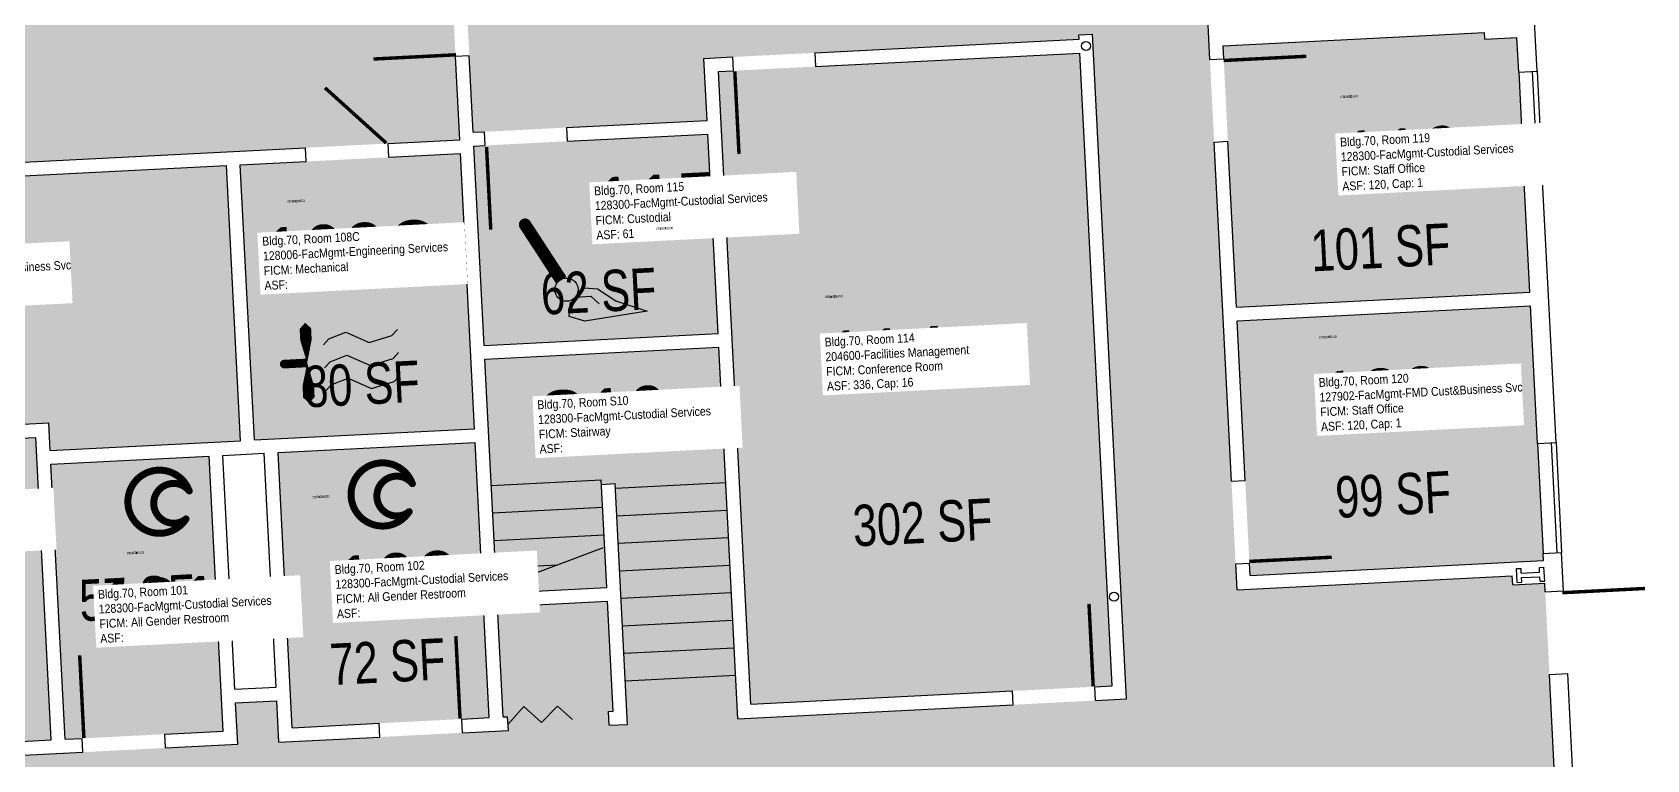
# Model space of a CAD drawing. Header units: inches. Extents: x 69217536 to 69218852, y 27687196 to 27690610.
# Drawn here: x 69218077 to 69218780, y 27687644 to 27687961 of the extents above; entities that cross this region are included whole.
import ezdxf
from ezdxf.enums import TextEntityAlignment as Align

# ---------------------------------------------------------------- set-up
doc = ezdxf.new("R2010")
doc.units = ezdxf.units.IN
doc.header["$LTSCALE"] = 50
doc.header["$MEASUREMENT"] = 0
doc.layers.get('0').update_dxf_attribs({"linetype": 'CONTINUOUS'})
for name, color, linetype in [('A-COLS', 5, 'CONTINUOUS'), ('A-DOOR', 2, 'CONTINUOUS'), ('A-FLOR', 3, 'CONTINUOUS'), ('A-GLAZ', 1, 'CONTINUOUS'), ('A-IDEN-ICON', 4, 'CONTINUOUS'), ('A-IDEN-RNUM', 7, 'CONTINUOUS'), ('A-IDEN-SNUM', 4, 'CONTINUOUS'), ('A-IDEN-VNUM', 4, 'CONTINUOUS'), ('A-WALL', 5, 'CONTINUOUS'), ('AREA-TEXT', 3, 'CONTINUOUS'), ('Rooms-Category-Color', 7, 'CONTINUOUS'), ('Rooms-College-Color', 7, 'CONTINUOUS'), ('Rooms-Department-Color', 7, 'CONTINUOUS'), ('Rooms-Division-Color', 7, 'CONTINUOUS'), ('Rooms-Information', 7, 'CONTINUOUS')]:
    doc.layers.add(name, color=color, linetype=linetype)
doc.styles.add('CP_AREA', font='arial.ttf', dxfattribs={"height": 15})
doc.styles.add('CP_ROOMSNUMBER', font='arial.ttf', dxfattribs={"height": 1})
doc.styles.add('CP_ROOMVNUMBER', font='arial.ttf', dxfattribs={"width": 0.85, "height": 0.075})

# ---------------------------------------------------------------- blocks, each defined once
blk = doc.blocks.new('CPMECH')
at = {"color": 0, "linetype": 'ByBlock'}
for p, q in [((0.005, 0.025), (0.015, 0.035)), ((0.015, 0.035), (0.045, 0.045)), ((0.045, 0.045), (0.085, 0.025)), ((0.085, 0.025), (0.125, 0.035)), ((0.125, 0.035), (0.135, 0.045)), ((0.015, -0.005), (0.045, 0.005)), ((0.045, 0.005), (0.085, -0.015)), ((0.125, -0.005), (0.135, 0.005)), ((0.005, -0.015), (0.015, -0.005)), ((0.085, -0.015), (0.125, -0.005)), ((0.005, -0.055), (0.015, -0.045)), ((0.015, -0.045), (0.045, -0.035)), ((0.045, -0.035), (0.085, -0.055)), ((0.085, -0.055), (0.125, -0.045)), ((0.125, -0.045), (0.135, -0.035))]:
    blk.add_line(p, q, dxfattribs=at)
for points in [[(-0.025, -0.005, 0, 0.02, 0), (-0.025, 0.035, 0.02, 0.02, 0), (-0.025, 0.055, 0.02, 0, 0), (-0.025, 0.065, 0, 0, 0)], [(-0.025, -0.005, 0, 0.02, 0), (-0.025, -0.045, 0.02, 0.02, 0), (-0.025, -0.065, 0.02, 0, 0), (-0.025, -0.075, 0, 0, 0)]]:
    blk.add_lwpolyline(points, format="xyseb", dxfattribs=at)
at = {"color": 0, "linetype": 'ByBlock', "const_width": 0.015}
blk.add_lwpolyline([(-0.025, -0.005), (-0.065, -0.005)], dxfattribs=at)
at = {"color": 0, "linetype": 'ByBlock', "const_width": 0.0075}
blk.add_lwpolyline([(-0.0682, -0.0069, 1), (-0.0618, -0.0031, 1)], format="xyb", close=True, dxfattribs=at)
blk = doc.blocks.new('CPBATH')
at = {"const_width": 0.0127}
for points in [[(0.0571, 0.0168, 0.861492), (-0.0551, 0, 1)], [(0.0571, 0.0168, 0.729002), (-0.0084, -0.0042, 1)], [(-0.0551, 0, 0.726902), (0.0487, -0.0337, 1)], [(-0.0084, -0.0042, 0.609468), (0.0487, -0.0337, 1)]]:
    blk.add_lwpolyline(points, format="xyb", dxfattribs=at)
at = {"const_width": 0.00637}
for points in [[(0.0544, 0.0152, 1), (0.0599, 0.0184, 1)], [(0.0459, -0.0353, 1), (0.0515, -0.0321, 1)]]:
    blk.add_lwpolyline(points, format="xyb", close=True, dxfattribs=at)
blk = doc.blocks.new('CPCUST')
for p, q in [((0.0297, -0.0341), (0.0376, -0.0302)), ((0.0376, -0.0302), (0.0533, -0.0324)), ((0.0533, -0.0324), (0.0745, -0.0479)), ((0.0171, -0.0639), (0.02, -0.0466)), ((0.0262, -0.0408), (0.0446, -0.0406)), ((0.0446, -0.0406), (0.0543, -0.0505)), ((0.0745, -0.0479), (0.1117, -0.0625)), ((0.0358, -0.0705), (0.0171, -0.0639)), ((0.1117, -0.0625), (0.0358, -0.0705))]:
    blk.add_line(p, q)
at = {"const_width": 0.015}
blk.add_lwpolyline([(-0.03, 0.05), (0.01, -0.0193)], dxfattribs=at)
at = {"const_width": 0.0075}
blk.add_lwpolyline([(-0.0332, 0.0481, 1), (-0.0268, 0.0519, 1)], format="xyb", close=True, dxfattribs=at)
blk.add_circle((0.0158, -0.0313), 0.0141)

msp = doc.modelspace()

# ---------------------------------------------------------------- hatches: boundary and pattern name
at = {"layer": 'Rooms-Category-Color', "linetype": 'ByBlock', "true_color": 0xadadad}
for points in [[(69218573.8, 27688194.09), (69218573.49, 27688200.08), (69218576.45, 27688200.23), (69218569.58, 27688334.98), (69218525.62, 27688332.73), (69218532.52, 27688197.99), (69218534.58, 27688198.09), (69218534.88, 27688192.1), (69218530.97, 27688191.9), (69218540.46, 27688006.1), (69218265.3, 27687992.07), (69218265.59, 27687986.41), (69218269.12, 27687917.17), (69218273.83, 27687917.41), (69218370.98, 27687922.36), (69218369.61, 27687949.33), (69218381.96, 27687949.96), (69218532.92, 27687957.7), (69218532.81, 27687959.69), (69218538.81, 27687960), (69218553.59, 27687670.38), (69218504.19, 27687667.82), (69218384.27, 27687661.73), (69218336.34, 27687659.26), (69218328.35, 27687658.85), (69218328.04, 27687664.84), (69218330.04, 27687664.95), (69218327.59, 27687712.91), (69218279.65, 27687710.46), (69218282.1, 27687662.53), (69218284.1, 27687662.63), (69218284.4, 27687656.64), (69218184.53, 27687651.54), (69218183.62, 27687669.51), (69218165.64, 27687668.6), (69218166.56, 27687650.62), (69218041.26, 27687644.22), (69218005.3, 27687642.39), (69217995.78, 27687641.9), (69217943.74, 27687639.24), (69217827.49, 27687741.45), (69217785.55, 27687739.31), (69217786.77, 27687715.34), (69217788.6, 27687679.39), (69217790.6, 27687679.49), (69217790.7, 27687677.5), (69217798.69, 27687677.9), (69217798.59, 27687679.9), (69217800.59, 27687680), (69217800.89, 27687674.01), (69217798.89, 27687673.91), (69217798.79, 27687675.91), (69217790.8, 27687675.5), (69217790.91, 27687673.5), (69217788.91, 27687673.4), (69217790.74, 27687637.45), (69217857.65, 27687640.86), (69217857.96, 27687634.87), (69217835.99, 27687633.74), (69217836.88, 27687616.28), (69217839.66, 27687561.84), (69217941.75, 27687567.04), (69217951.51, 27687567.54), (69217999.45, 27687569.99), (69218280.09, 27687584.32), (69218279.78, 27687590.31), (69218458.38, 27687599.43), (69218741.18, 27687613.87), (69218735.91, 27687717.01), (69218735.72, 27687720.73), (69218721.74, 27687720.01), (69218721.54, 27687724.01), (69218601.69, 27687717.89), (69218601.12, 27687729.16), (69218591.74, 27687912.95), (69218588.98, 27687966.9), (69218577.38, 27688194.27), (69218573.8, 27688194.09)], [(69218371.27, 27687916.4), (69218274.12, 27687911.45), (69218269.41, 27687911.21), (69218273.84, 27687824.32), (69218375.7, 27687829.51)], [(69218263.57, 27687907.89), (69218196.39, 27687904.47), (69218167.69, 27687903.01), (69218173.8, 27687783.16), (69218269.68, 27687788.05)], [(69218336.34, 27687659.29), (69218330.98, 27687764.15), (69218324.99, 27687763.84), (69218327.29, 27687718.9), (69218279.35, 27687716.46), (69218274.15, 27687818.32), (69218376.02, 27687823.52), (69218384.22, 27687661.73), (69218336.34, 27687659.26)], [(69218269.99, 27687782.06), (69218184.1, 27687777.68), (69218190.21, 27687657.83), (69218264.12, 27687661.6), (69218276.1, 27687662.21)], [(69218154.14, 27687776.15), (69218085.23, 27687772.64), (69218091.34, 27687652.79), (69218098.82, 27687653.17), (69218160.25, 27687656.3)]]:
    msp.add_hatch(color=253, dxfattribs=at).paths.add_polyline_path(points)
at = {"layer": 'Rooms-Category-Color', "linetype": 'ByBlock', "true_color": 0xfa9ba3}
for points in [[(69218256.84, 27688039.73), (69218107.04, 27688032.09), (69218106.55, 27688041.67), (69218104.19, 27688088.02), (69218100.52, 27688159.92), (69218100.01, 27688169.91), (69218094.02, 27688169.6), (69217758.46, 27688152.49), (69217760.5, 27688112.41), (69217761.82, 27688086.58), (69217761.97, 27688083.58), (69217768.69, 27687951.75), (69217768.84, 27687948.76), (69217771.9, 27687888.84), (69218232.04, 27687912.3), (69218263.26, 27687913.89), (69218259.58, 27687986.13)], [(69218724.36, 27687943.43), (69218723.6, 27687958.41), (69218709.61, 27687957.7), (69218709.46, 27687960.69), (69218595.61, 27687954.89), (69218595.9, 27687949.21), (69218601.42, 27687841.04), (69218729.25, 27687847.56), (69218726.81, 27687895.49)], [(69218533.22, 27687951.7), (69218382.24, 27687944), (69218375.89, 27687943.67), (69218389.96, 27687668.03), (69218503.87, 27687673.84), (69218547.29, 27687676.06)], [(69218161.7, 27687902.7), (69217865.09, 27687887.57), (69217868.89, 27687813.13), (69217900.64, 27687784.91), (69217904.55, 27687781.43), (69218084.31, 27687790.61), (69218084.93, 27687778.62), (69218167.82, 27687782.86)], [(69218729.56, 27687841.57), (69218601.72, 27687835.05), (69218607.1, 27687729.51), (69218607.37, 27687724.19), (69218735.21, 27687730.71), (69218735.06, 27687733.7), (69218732.61, 27687781.64)], [(69218078.64, 27687784.31), (69217994.74, 27687780.03), (69217996.58, 27687744.08), (69218001.47, 27687648.2), (69218005, 27687648.38), (69218085.36, 27687652.48)]]:
    msp.add_hatch(color=241, dxfattribs=at).paths.add_polyline_path(points)
at = {"layer": 'Rooms-College-Color', "linetype": 'ByBlock', "true_color": 0xadadad}
for points in [[(69218573.8, 27688194.09), (69218573.49, 27688200.08), (69218576.45, 27688200.23), (69218569.58, 27688334.98), (69218525.62, 27688332.73), (69218532.52, 27688197.99), (69218534.58, 27688198.09), (69218534.88, 27688192.1), (69218530.97, 27688191.9), (69218540.46, 27688006.1), (69218265.3, 27687992.07), (69218265.59, 27687986.41), (69218269.12, 27687917.17), (69218273.83, 27687917.41), (69218370.98, 27687922.36), (69218369.61, 27687949.33), (69218381.96, 27687949.96), (69218532.92, 27687957.7), (69218532.81, 27687959.69), (69218538.81, 27687960), (69218553.59, 27687670.38), (69218504.19, 27687667.82), (69218384.27, 27687661.73), (69218336.34, 27687659.26), (69218328.35, 27687658.85), (69218328.04, 27687664.84), (69218330.04, 27687664.95), (69218327.59, 27687712.91), (69218279.65, 27687710.46), (69218282.1, 27687662.53), (69218284.1, 27687662.63), (69218284.4, 27687656.64), (69218184.53, 27687651.54), (69218183.62, 27687669.51), (69218165.64, 27687668.6), (69218166.56, 27687650.62), (69218041.26, 27687644.22), (69218005.3, 27687642.39), (69217995.78, 27687641.9), (69217943.74, 27687639.24), (69217827.49, 27687741.45), (69217785.55, 27687739.31), (69217786.77, 27687715.34), (69217788.6, 27687679.39), (69217790.6, 27687679.49), (69217790.7, 27687677.5), (69217798.69, 27687677.9), (69217798.59, 27687679.9), (69217800.59, 27687680), (69217800.89, 27687674.01), (69217798.89, 27687673.91), (69217798.79, 27687675.91), (69217790.8, 27687675.5), (69217790.91, 27687673.5), (69217788.91, 27687673.4), (69217790.74, 27687637.45), (69217857.65, 27687640.86), (69217857.96, 27687634.87), (69217835.99, 27687633.74), (69217836.88, 27687616.28), (69217839.66, 27687561.84), (69217941.75, 27687567.04), (69217951.51, 27687567.54), (69217999.45, 27687569.99), (69218280.09, 27687584.32), (69218279.78, 27687590.31), (69218458.38, 27687599.43), (69218741.18, 27687613.87), (69218735.91, 27687717.01), (69218735.72, 27687720.73), (69218721.74, 27687720.01), (69218721.54, 27687724.01), (69218601.69, 27687717.89), (69218601.12, 27687729.16), (69218591.74, 27687912.95), (69218588.98, 27687966.9), (69218577.38, 27688194.27), (69218573.8, 27688194.09)], [(69218263.57, 27687907.89), (69218196.39, 27687904.47), (69218167.69, 27687903.01), (69218173.8, 27687783.16), (69218269.68, 27687788.05)], [(69218336.34, 27687659.29), (69218330.98, 27687764.15), (69218324.99, 27687763.84), (69218327.29, 27687718.9), (69218279.35, 27687716.46), (69218274.15, 27687818.32), (69218376.02, 27687823.52), (69218384.22, 27687661.73), (69218336.34, 27687659.26)], [(69218269.99, 27687782.06), (69218184.1, 27687777.68), (69218190.21, 27687657.83), (69218264.12, 27687661.6), (69218276.1, 27687662.21)], [(69218154.14, 27687776.15), (69218085.23, 27687772.64), (69218091.34, 27687652.79), (69218098.82, 27687653.17), (69218160.25, 27687656.3)]]:
    msp.add_hatch(color=253, dxfattribs=at).paths.add_polyline_path(points)
at = {"layer": 'Rooms-College-Color', "linetype": 'ByBlock', "true_color": 0x80bc67}
for points in [[(69218256.84, 27688039.73), (69218107.04, 27688032.09), (69218106.55, 27688041.67), (69218104.19, 27688088.02), (69218100.52, 27688159.92), (69218100.01, 27688169.91), (69218094.02, 27688169.6), (69217758.46, 27688152.49), (69217760.5, 27688112.41), (69217761.82, 27688086.58), (69217761.97, 27688083.58), (69217768.69, 27687951.75), (69217768.84, 27687948.76), (69217771.9, 27687888.84), (69218232.04, 27687912.3), (69218263.26, 27687913.89), (69218259.58, 27687986.13)], [(69218724.36, 27687943.43), (69218723.6, 27687958.41), (69218709.61, 27687957.7), (69218709.46, 27687960.69), (69218595.61, 27687954.89), (69218595.9, 27687949.21), (69218601.42, 27687841.04), (69218729.25, 27687847.56), (69218726.81, 27687895.49)], [(69218533.22, 27687951.7), (69218382.24, 27687944), (69218375.89, 27687943.67), (69218389.96, 27687668.03), (69218503.87, 27687673.84), (69218547.29, 27687676.06)], [(69218371.27, 27687916.4), (69218274.12, 27687911.45), (69218269.41, 27687911.21), (69218273.84, 27687824.32), (69218375.7, 27687829.51)], [(69218161.7, 27687902.7), (69217865.09, 27687887.57), (69217868.89, 27687813.13), (69217900.64, 27687784.91), (69217904.55, 27687781.43), (69218084.31, 27687790.61), (69218084.93, 27687778.62), (69218167.82, 27687782.86)], [(69218729.56, 27687841.57), (69218601.72, 27687835.05), (69218607.1, 27687729.51), (69218607.37, 27687724.19), (69218735.21, 27687730.71), (69218735.06, 27687733.7), (69218732.61, 27687781.64)], [(69218078.64, 27687784.31), (69217994.74, 27687780.03), (69217996.58, 27687744.08), (69218001.47, 27687648.2), (69218005, 27687648.38), (69218085.36, 27687652.48)]]:
    msp.add_hatch(color=83, dxfattribs=at).paths.add_polyline_path(points)
at = {"layer": 'Rooms-Department-Color', "linetype": 'ByBlock', "true_color": 0xacacac}
for points in [[(69218573.8, 27688194.09), (69218573.49, 27688200.08), (69218576.45, 27688200.23), (69218569.58, 27688334.98), (69218525.62, 27688332.73), (69218532.52, 27688197.99), (69218534.58, 27688198.09), (69218534.88, 27688192.1), (69218530.97, 27688191.9), (69218540.46, 27688006.1), (69218265.3, 27687992.07), (69218265.59, 27687986.41), (69218269.12, 27687917.17), (69218273.83, 27687917.41), (69218370.98, 27687922.36), (69218369.61, 27687949.33), (69218381.96, 27687949.96), (69218532.92, 27687957.7), (69218532.81, 27687959.69), (69218538.81, 27687960), (69218553.59, 27687670.38), (69218504.19, 27687667.82), (69218384.27, 27687661.73), (69218336.34, 27687659.26), (69218328.35, 27687658.85), (69218328.04, 27687664.84), (69218330.04, 27687664.95), (69218327.59, 27687712.91), (69218279.65, 27687710.46), (69218282.1, 27687662.53), (69218284.1, 27687662.63), (69218284.4, 27687656.64), (69218184.53, 27687651.54), (69218183.62, 27687669.51), (69218165.64, 27687668.6), (69218166.56, 27687650.62), (69218041.26, 27687644.22), (69218005.3, 27687642.39), (69217995.78, 27687641.9), (69217943.74, 27687639.24), (69217827.49, 27687741.45), (69217785.55, 27687739.31), (69217786.77, 27687715.34), (69217788.6, 27687679.39), (69217790.6, 27687679.49), (69217790.7, 27687677.5), (69217798.69, 27687677.9), (69217798.59, 27687679.9), (69217800.59, 27687680), (69217800.89, 27687674.01), (69217798.89, 27687673.91), (69217798.79, 27687675.91), (69217790.8, 27687675.5), (69217790.91, 27687673.5), (69217788.91, 27687673.4), (69217790.74, 27687637.45), (69217857.65, 27687640.86), (69217857.96, 27687634.87), (69217835.99, 27687633.74), (69217836.88, 27687616.28), (69217839.66, 27687561.84), (69217941.75, 27687567.04), (69217951.51, 27687567.54), (69217999.45, 27687569.99), (69218280.09, 27687584.32), (69218279.78, 27687590.31), (69218458.38, 27687599.43), (69218741.18, 27687613.87), (69218735.91, 27687717.01), (69218735.72, 27687720.73), (69218721.74, 27687720.01), (69218721.54, 27687724.01), (69218601.69, 27687717.89), (69218601.12, 27687729.16), (69218591.74, 27687912.95), (69218588.98, 27687966.9), (69218577.38, 27688194.27), (69218573.8, 27688194.09)], [(69218371.27, 27687916.4), (69218274.12, 27687911.45), (69218269.41, 27687911.21), (69218273.84, 27687824.32), (69218375.7, 27687829.51)], [(69218263.57, 27687907.89), (69218196.39, 27687904.47), (69218167.69, 27687903.01), (69218173.8, 27687783.16), (69218269.68, 27687788.05)], [(69218336.34, 27687659.29), (69218330.98, 27687764.15), (69218324.99, 27687763.84), (69218327.29, 27687718.9), (69218279.35, 27687716.46), (69218274.15, 27687818.32), (69218376.02, 27687823.52), (69218384.22, 27687661.73), (69218336.34, 27687659.26)], [(69218269.99, 27687782.06), (69218184.1, 27687777.68), (69218190.21, 27687657.83), (69218264.12, 27687661.6), (69218276.1, 27687662.21)], [(69218154.14, 27687776.15), (69218085.23, 27687772.64), (69218091.34, 27687652.79), (69218098.82, 27687653.17), (69218160.25, 27687656.3)]]:
    msp.add_hatch(color=253, dxfattribs=at).paths.add_polyline_path(points)
at = {"layer": 'Rooms-Department-Color', "linetype": 'ByBlock', "true_color": 0x80bc67}
for points in [[(69218256.84, 27688039.73), (69218107.04, 27688032.09), (69218106.55, 27688041.67), (69218104.19, 27688088.02), (69218100.52, 27688159.92), (69218100.01, 27688169.91), (69218094.02, 27688169.6), (69217758.46, 27688152.49), (69217760.5, 27688112.41), (69217761.82, 27688086.58), (69217761.97, 27688083.58), (69217768.69, 27687951.75), (69217768.84, 27687948.76), (69217771.9, 27687888.84), (69218232.04, 27687912.3), (69218263.26, 27687913.89), (69218259.58, 27687986.13)], [(69218724.36, 27687943.43), (69218723.6, 27687958.41), (69218709.61, 27687957.7), (69218709.46, 27687960.69), (69218595.61, 27687954.89), (69218595.9, 27687949.21), (69218601.42, 27687841.04), (69218729.25, 27687847.56), (69218726.81, 27687895.49)], [(69218533.22, 27687951.7), (69218382.24, 27687944), (69218375.89, 27687943.67), (69218389.96, 27687668.03), (69218503.87, 27687673.84), (69218547.29, 27687676.06)], [(69218161.7, 27687902.7), (69217865.09, 27687887.57), (69217868.89, 27687813.13), (69217900.64, 27687784.91), (69217904.55, 27687781.43), (69218084.31, 27687790.61), (69218084.93, 27687778.62), (69218167.82, 27687782.86)], [(69218729.56, 27687841.57), (69218601.72, 27687835.05), (69218607.1, 27687729.51), (69218607.37, 27687724.19), (69218735.21, 27687730.71), (69218735.06, 27687733.7), (69218732.61, 27687781.64)], [(69218078.64, 27687784.31), (69217994.74, 27687780.03), (69217996.58, 27687744.08), (69218001.47, 27687648.2), (69218005, 27687648.38), (69218085.36, 27687652.48)]]:
    msp.add_hatch(color=83, dxfattribs=at).paths.add_polyline_path(points)
at = {"layer": 'Rooms-Division-Color', "linetype": 'ByBlock', "true_color": 0xadadad}
for points in [[(69218573.8, 27688194.09), (69218573.49, 27688200.08), (69218576.45, 27688200.23), (69218569.58, 27688334.98), (69218525.62, 27688332.73), (69218532.52, 27688197.99), (69218534.58, 27688198.09), (69218534.88, 27688192.1), (69218530.97, 27688191.9), (69218540.46, 27688006.1), (69218265.3, 27687992.07), (69218265.59, 27687986.41), (69218269.12, 27687917.17), (69218273.83, 27687917.41), (69218370.98, 27687922.36), (69218369.61, 27687949.33), (69218381.96, 27687949.96), (69218532.92, 27687957.7), (69218532.81, 27687959.69), (69218538.81, 27687960), (69218553.59, 27687670.38), (69218504.19, 27687667.82), (69218384.27, 27687661.73), (69218336.34, 27687659.26), (69218328.35, 27687658.85), (69218328.04, 27687664.84), (69218330.04, 27687664.95), (69218327.59, 27687712.91), (69218279.65, 27687710.46), (69218282.1, 27687662.53), (69218284.1, 27687662.63), (69218284.4, 27687656.64), (69218184.53, 27687651.54), (69218183.62, 27687669.51), (69218165.64, 27687668.6), (69218166.56, 27687650.62), (69218041.26, 27687644.22), (69218005.3, 27687642.39), (69217995.78, 27687641.9), (69217943.74, 27687639.24), (69217827.49, 27687741.45), (69217785.55, 27687739.31), (69217786.77, 27687715.34), (69217788.6, 27687679.39), (69217790.6, 27687679.49), (69217790.7, 27687677.5), (69217798.69, 27687677.9), (69217798.59, 27687679.9), (69217800.59, 27687680), (69217800.89, 27687674.01), (69217798.89, 27687673.91), (69217798.79, 27687675.91), (69217790.8, 27687675.5), (69217790.91, 27687673.5), (69217788.91, 27687673.4), (69217790.74, 27687637.45), (69217857.65, 27687640.86), (69217857.96, 27687634.87), (69217835.99, 27687633.74), (69217836.88, 27687616.28), (69217839.66, 27687561.84), (69217941.75, 27687567.04), (69217951.51, 27687567.54), (69217999.45, 27687569.99), (69218280.09, 27687584.32), (69218279.78, 27687590.31), (69218458.38, 27687599.43), (69218741.18, 27687613.87), (69218735.91, 27687717.01), (69218735.72, 27687720.73), (69218721.74, 27687720.01), (69218721.54, 27687724.01), (69218601.69, 27687717.89), (69218601.12, 27687729.16), (69218591.74, 27687912.95), (69218588.98, 27687966.9), (69218577.38, 27688194.27), (69218573.8, 27688194.09)], [(69218371.27, 27687916.4), (69218274.12, 27687911.45), (69218269.41, 27687911.21), (69218273.84, 27687824.32), (69218375.7, 27687829.51)], [(69218263.57, 27687907.89), (69218196.39, 27687904.47), (69218167.69, 27687903.01), (69218173.8, 27687783.16), (69218269.68, 27687788.05)], [(69218336.34, 27687659.29), (69218330.98, 27687764.15), (69218324.99, 27687763.84), (69218327.29, 27687718.9), (69218279.35, 27687716.46), (69218274.15, 27687818.32), (69218376.02, 27687823.52), (69218384.22, 27687661.73), (69218336.34, 27687659.26)], [(69218269.99, 27687782.06), (69218184.1, 27687777.68), (69218190.21, 27687657.83), (69218264.12, 27687661.6), (69218276.1, 27687662.21)], [(69218154.14, 27687776.15), (69218085.23, 27687772.64), (69218091.34, 27687652.79), (69218098.82, 27687653.17), (69218160.25, 27687656.3)]]:
    msp.add_hatch(color=253, dxfattribs=at).paths.add_polyline_path(points)
at = {"layer": 'Rooms-Division-Color', "linetype": 'ByBlock', "true_color": 0x80bc67}
for points in [[(69218256.84, 27688039.73), (69218107.04, 27688032.09), (69218106.55, 27688041.67), (69218104.19, 27688088.02), (69218100.52, 27688159.92), (69218100.01, 27688169.91), (69218094.02, 27688169.6), (69217758.46, 27688152.49), (69217760.5, 27688112.41), (69217761.82, 27688086.58), (69217761.97, 27688083.58), (69217768.69, 27687951.75), (69217768.84, 27687948.76), (69217771.9, 27687888.84), (69218232.04, 27687912.3), (69218263.26, 27687913.89), (69218259.58, 27687986.13)], [(69218724.36, 27687943.43), (69218723.6, 27687958.41), (69218709.61, 27687957.7), (69218709.46, 27687960.69), (69218595.61, 27687954.89), (69218595.9, 27687949.21), (69218601.42, 27687841.04), (69218729.25, 27687847.56), (69218726.81, 27687895.49)], [(69218533.22, 27687951.7), (69218382.24, 27687944), (69218375.89, 27687943.67), (69218389.96, 27687668.03), (69218503.87, 27687673.84), (69218547.29, 27687676.06)], [(69218161.7, 27687902.7), (69217865.09, 27687887.57), (69217868.89, 27687813.13), (69217900.64, 27687784.91), (69217904.55, 27687781.43), (69218084.31, 27687790.61), (69218084.93, 27687778.62), (69218167.82, 27687782.86)], [(69218729.56, 27687841.57), (69218601.72, 27687835.05), (69218607.1, 27687729.51), (69218607.37, 27687724.19), (69218735.21, 27687730.71), (69218735.06, 27687733.7), (69218732.61, 27687781.64)], [(69218078.64, 27687784.31), (69217994.74, 27687780.03), (69217996.58, 27687744.08), (69218001.47, 27687648.2), (69218005, 27687648.38), (69218085.36, 27687652.48)]]:
    msp.add_hatch(color=83, dxfattribs=at).paths.add_polyline_path(points)

# ---------------------------------------------------------------- linework, layer by layer
at = {"layer": 'A-COLS'}
for p, q in [((69218723.38, 27687727.11), (69218725.38, 27687727.21)), ((69218723.69, 27687721.12), (69218723.38, 27687727.11)), ((69218725.48, 27687725.21), (69218725.38, 27687727.21)), ((69218725.48, 27687725.21), (69218733.47, 27687725.62)), ((69218725.58, 27687723.21), (69218733.57, 27687723.62)), ((69218733.37, 27687727.62), (69218735.37, 27687727.72)), ((69218733.47, 27687725.62), (69218733.37, 27687727.62)), ((69218733.68, 27687721.63), (69218733.57, 27687723.62)), ((69218735.67, 27687721.73), (69218735.37, 27687727.72)), ((69218723.69, 27687721.12), (69218725.69, 27687721.22)), ((69218725.69, 27687721.22), (69218725.58, 27687723.21)), ((69218733.68, 27687721.63), (69218735.67, 27687721.73))]:
    msp.add_line(p, q, dxfattribs=at)
for centre in [(69218535.91, 27687954.77), (69218548.15, 27687714.92)]:
    msp.add_circle(centre, 2, dxfattribs=at)
at = {"layer": 'A-DOOR'}
for p, q in [((69218298.85, 27687660.12), (69218305.78, 27687667.25)), ((69218305.78, 27687667.25), (69218312.27, 27687661.38)), ((69218284.29, 27687659.37), (69218291.2, 27687667.08)), ((69218291.2, 27687667.08), (69218298.85, 27687660.12))]:
    msp.add_line(p, q, dxfattribs=at)
for points in [[(69218261.63, 27687950.94, 1.5, 1.5, 0), (69218225.68, 27687949.1, 0, 0, 0), (69218225.64, 27687949.85, 0, 0, -0.414214), (69218261.34, 27687986.22, 0, 0, -0.414214)], [(69218595.88, 27687948.46, 1.5, 1.5, 0), (69218631.83, 27687950.29, 0, 0, 0), (69218631.87, 27687949.54, 0, 0, -0.414214), (69218596.17, 27687913.18, 0, 0, -0.414214)], [(69218383.01, 27687943.74, 1.5, 1.5, 0), (69218384.84, 27687907.79, 0, 0, 0), (69218385.59, 27687907.83, 0, 0, 0.414214), (69218418.14, 27687947.04, 0, 0, 0.414214)], [(69218231.28, 27687912.44, 1.5, 1.5, 0), (69218204.56, 27687936.57, 0, 0, 0), (69218204.05, 27687936.01, 0, 0, 0.218857), (69218196.26, 27687906.93, 0, 0, 0.218857)], [(69218274.91, 27687910.76, 1.5, 1.5, 0), (69218276.74, 27687874.81, 0, 0, 0), (69218277.49, 27687874.85, 0, 0, 0.414214), (69218310.04, 27687914.06, 0, 0, 0.414214)], [(69218607.01, 27687730.26, 1.5, 1.5, 0), (69218642.97, 27687732.09, 0, 0, 0), (69218642.93, 27687732.84, 0, 0, 0.414214), (69218603.72, 27687765.39, 0, 0, 0.414214)], [(69218743.35, 27687716.64, 1.5, 1.5, 0), (69218779.31, 27687718.48, 0, 0, 0), (69218779.35, 27687717.73, 0, 0, -0.414214), (69218743.65, 27687681.36, 0, 0, -0.414214)], [(69218539.08, 27687675.83, 1.5, 1.5, 0), (69218537.24, 27687711.78, 0, 0, 0), (69218536.49, 27687711.74, 0, 0, 0.414214), (69218503.95, 27687672.53, 0, 0, 0.414214)], [(69218263.37, 27687661.76, 1.5, 1.5, 0), (69218261.53, 27687697.71, 0, 0, 0), (69218260.78, 27687697.67, 0, 0, 0.414214), (69218228.24, 27687658.46, 0, 0, 0.414214)], [(69218099.57, 27687653.39, 1.5, 1.5, 0), (69218097.74, 27687689.34, 0, 0, 0), (69218098.49, 27687689.38, 0, 0, -0.414214), (69218134.85, 27687653.69, 0, 0, -0.414214)]]:
    msp.add_lwpolyline(points, format="xyseb", dxfattribs=at)
at = {"layer": 'A-FLOR'}
for p, q in [((69218276.95, 27687763.39), (69218324.89, 27687765.84)), ((69218331.09, 27687762.15), (69218379.02, 27687764.6)), ((69218277.56, 27687751.41), (69218325.5, 27687753.86)), ((69218331.7, 27687750.17), (69218379.64, 27687752.62)), ((69218278.18, 27687739.43), (69218326.11, 27687741.87)), ((69218332.31, 27687738.18), (69218380.25, 27687740.63)), ((69218279.04, 27687718.74), (69218325.9, 27687736.3)), ((69218278.79, 27687727.44), (69218305.96, 27687728.83)), ((69218332.92, 27687726.2), (69218380.86, 27687728.65)), ((69218333.53, 27687714.21), (69218381.47, 27687716.66)), ((69218334.14, 27687702.23), (69218382.08, 27687704.68)), ((69218334.76, 27687690.25), (69218382.69, 27687692.69)), ((69218335.37, 27687678.26), (69218383.31, 27687680.71))]:
    msp.add_line(p, q, dxfattribs=at)
at = {"layer": 'A-GLAZ', "linetype": 'Continuous'}
for p, q in [((69218724.35, 27687943.44), (69218732.34, 27687943.85)), ((69218726.8, 27687895.5), (69218734.79, 27687895.91))]:
    msp.add_line(p, q, dxfattribs=at)
at = {"layer": 'A-GLAZ'}
for p, q in [((69218724.35, 27687943.44), (69218726.8, 27687895.5)), ((69218732.79, 27687895.81), (69218730.35, 27687943.74)), ((69218732.34, 27687943.85), (69218734.79, 27687895.91)), ((69218732.61, 27687781.65), (69218735.06, 27687733.71)), ((69218741.05, 27687734.02), (69218738.61, 27687781.95)), ((69218740.6, 27687782.06), (69218743.05, 27687734.12)), ((69218740.6, 27687782.06), (69218743.05, 27687734.12))]:
    msp.add_line(p, q, dxfattribs=at)
at = {"layer": 'A-WALL'}
for p, q in [((69218732.34, 27687943.85), (69218730.2, 27687985.79)), ((69218589.9, 27687948.9), (69218588.98, 27687966.9)), ((69218417.89, 27687951.82), (69218532.92, 27687957.7)), ((69218532.81, 27687959.69), (69218538.81, 27687960)), ((69218532.92, 27687957.7), (69218532.81, 27687959.69)), ((69218553.59, 27687670.38), (69218538.81, 27687960)), ((69218595.6, 27687954.89), (69218709.46, 27687960.7)), ((69218709.61, 27687957.71), (69218709.46, 27687960.7)), ((69218709.61, 27687957.71), (69218723.59, 27687958.42)), ((69218724.35, 27687943.44), (69218723.59, 27687958.42)), ((69218261.41, 27687950.17), (69218261.37, 27687950.92)), ((69218267.4, 27687950.48), (69218261.41, 27687950.17)), ((69218263.26, 27687913.89), (69218261.41, 27687950.17)), ((69218269.1, 27687917.19), (69218267.4, 27687950.48)), ((69218369.59, 27687949.36), (69218381.94, 27687949.99)), ((69218370.97, 27687922.39), (69218369.59, 27687949.36)), ((69218381.94, 27687949.99), (69218382.24, 27687944)), ((69218417.89, 27687951.82), (69218418.2, 27687945.83)), ((69218418.2, 27687945.83), (69218533.22, 27687951.7)), ((69218547.29, 27687676.06), (69218533.22, 27687951.7)), ((69218589.9, 27687948.9), (69218595.89, 27687949.21)), ((69218595.89, 27687949.21), (69218595.6, 27687954.89)), ((69218375.89, 27687943.67), (69218382.24, 27687944)), ((69218389.96, 27687668.03), (69218375.89, 27687943.67)), ((69218724.35, 27687943.44), (69218732.34, 27687943.85)), ((69218309.77, 27687919.27), (69218370.97, 27687922.39)), ((69218232.04, 27687912.3), (69218263.26, 27687913.89)), ((69218269.1, 27687917.19), (69218273.82, 27687917.43)), ((69218273.82, 27687917.43), (69218274.12, 27687911.44)), ((69218309.77, 27687919.27), (69218310.07, 27687913.28)), ((69218310.1, 27687913.28), (69218371.27, 27687916.4)), ((69218375.71, 27687829.51), (69218371.27, 27687916.4)), ((69218591.74, 27687912.95), (69218597.73, 27687913.26)), ((69218601.42, 27687841.04), (69218597.73, 27687913.26)), ((69217769.9, 27687888.71), (69218196.08, 27687910.46)), ((69218196.39, 27687904.47), (69218196.08, 27687910.46)), ((69218232.34, 27687906.31), (69218232.04, 27687912.3)), ((69218232.34, 27687906.31), (69218263.57, 27687907.9)), ((69218269.69, 27687788.06), (69218263.57, 27687907.9)), ((69218269.41, 27687911.2), (69218274.12, 27687911.44)), ((69218273.84, 27687824.31), (69218269.41, 27687911.2)), ((69218599.28, 27687765.16), (69218591.74, 27687912.95)), ((69217865.09, 27687887.56), (69218161.7, 27687902.7)), ((69218167.82, 27687782.86), (69218161.7, 27687902.7)), ((69218167.69, 27687903.01), (69218196.39, 27687904.47)), ((69218173.81, 27687783.16), (69218167.69, 27687903.01)), ((69218726.8, 27687895.5), (69218734.79, 27687895.91)), ((69218729.25, 27687847.56), (69218726.8, 27687895.5)), ((69218740.6, 27687782.06), (69218734.79, 27687895.91)), ((69218601.42, 27687841.04), (69218729.25, 27687847.56)), ((69218601.72, 27687835.05), (69218729.56, 27687841.57)), ((69218732.61, 27687781.65), (69218729.56, 27687841.57)), ((69218273.84, 27687824.31), (69218375.71, 27687829.51)), ((69218605.27, 27687765.47), (69218601.72, 27687835.05)), ((69218274.15, 27687818.32), (69218376.02, 27687823.52)), ((69218384.27, 27687661.73), (69218376.02, 27687823.52)), ((69218279.35, 27687716.46), (69218274.15, 27687818.32)), ((69217904.55, 27687781.43), (69218084.31, 27687790.61)), ((69218084.93, 27687778.62), (69218084.31, 27687790.61)), ((69218173.81, 27687783.16), (69218269.69, 27687788.06)), ((69217994.74, 27687780.03), (69218078.63, 27687784.31)), ((69218085.36, 27687652.48), (69218078.63, 27687784.31)), ((69218084.93, 27687778.62), (69218167.82, 27687782.86)), ((69218184.1, 27687777.68), (69218269.99, 27687782.06)), ((69218276.11, 27687662.22), (69218269.99, 27687782.06)), ((69218732.61, 27687781.65), (69218740.6, 27687782.06)), ((69218085.23, 27687772.63), (69218154.14, 27687776.15)), ((69218091.35, 27687652.79), (69218085.23, 27687772.63)), ((69218160.26, 27687656.31), (69218154.14, 27687776.15)), ((69218160.13, 27687776.46), (69218178.11, 27687777.37)), ((69218165.33, 27687674.59), (69218160.13, 27687776.46)), ((69218183.31, 27687675.51), (69218178.11, 27687777.37)), ((69218190.22, 27687657.83), (69218184.1, 27687777.68)), ((69218327.29, 27687718.9), (69218324.89, 27687765.84)), ((69218324.99, 27687763.84), (69218330.98, 27687764.15)), ((69218336.34, 27687659.29), (69218330.98, 27687764.15)), ((69218599.28, 27687765.16), (69218605.27, 27687765.47)), ((69218607.38, 27687724.19), (69218735.21, 27687730.72)), ((69218735.06, 27687733.71), (69218743.05, 27687734.12)), ((69218735.21, 27687730.72), (69218735.06, 27687733.71)), ((69218743.9, 27687717.42), (69218743.05, 27687734.12)), ((69218601.12, 27687729.21), (69218607.11, 27687729.51)), ((69218601.69, 27687717.89), (69218601.12, 27687729.21)), ((69218601.69, 27687717.89), (69218721.54, 27687724.01)), ((69218607.38, 27687724.19), (69218607.11, 27687729.51)), ((69218721.74, 27687720.01), (69218721.54, 27687724.01)), ((69218279.35, 27687716.46), (69218327.29, 27687718.9)), ((69218721.74, 27687720.01), (69218735.72, 27687720.73)), ((69218735.91, 27687717.01), (69218735.72, 27687720.73)), ((69218735.91, 27687717.01), (69218743.9, 27687717.42)), ((69218279.65, 27687710.46), (69218327.59, 27687712.91)), ((69218282.1, 27687662.53), (69218279.65, 27687710.46)), ((69218330.04, 27687664.97), (69218327.59, 27687712.91)), ((69218737.75, 27687681.06), (69218745.74, 27687681.47)), ((69218750.39, 27687590.31), (69218745.74, 27687681.47)), ((69218165.33, 27687674.59), (69218183.31, 27687675.51)), ((69218539.84, 27687675.68), (69218547.29, 27687676.06)), ((69218540.14, 27687669.69), (69218539.84, 27687675.68)), ((69218741.18, 27687613.87), (69218737.75, 27687681.06)), ((69218165.64, 27687668.6), (69218183.62, 27687669.51)), ((69218166.56, 27687650.62), (69218165.64, 27687668.6)), ((69218184.53, 27687651.54), (69218183.62, 27687669.51)), ((69218384.27, 27687661.73), (69218504.19, 27687667.86)), ((69218389.96, 27687668.03), (69218503.88, 27687673.85)), ((69218504.19, 27687667.86), (69218503.88, 27687673.85)), ((69218540.14, 27687669.69), (69218553.59, 27687670.38)), ((69218264.12, 27687661.61), (69218276.11, 27687662.22)), ((69218264.43, 27687655.62), (69218264.12, 27687661.61)), ((69218282.1, 27687662.53), (69218284.1, 27687662.63)), ((69218284.4, 27687656.64), (69218284.1, 27687662.63)), ((69218328.04, 27687664.87), (69218330.04, 27687664.97)), ((69218328.35, 27687658.88), (69218328.04, 27687664.87)), ((69218091.35, 27687652.79), (69218098.83, 27687653.17)), ((69218099.14, 27687647.18), (69218098.83, 27687653.17)), ((69218134.79, 27687655), (69218160.26, 27687656.31)), ((69218135.09, 27687649.01), (69218134.79, 27687655)), ((69218184.53, 27687651.54), (69218228.48, 27687653.78)), ((69218190.22, 27687657.83), (69218228.17, 27687659.78)), ((69218228.48, 27687653.78), (69218228.17, 27687659.78)), ((69218264.43, 27687655.62), (69218284.4, 27687656.64)), ((69218328.35, 27687658.88), (69218336.34, 27687659.29)), ((69218040.95, 27687650.21), (69218085.36, 27687652.48)), ((69218041.26, 27687644.22), (69218099.14, 27687647.18)), ((69218135.09, 27687649.01), (69218166.56, 27687650.62))]:
    msp.add_line(p, q, dxfattribs=at)

# ---------------------------------------------------------------- block references
at = {"layer": 'A-IDEN-ICON'}
for name, p, xscale, yscale, zscale, rotation in [('CPCUST', (69218303.43, 27687859.58), 360.0000000025631, 360.0000000025631, 360.0000000025631, 3.115082638574658), ('CPBATH', (69218229.12, 27687759.41), 239.9999999999999, 239.9999999999999, 239.9999999999999, 2.919093263383463), ('CPBATH', (69218131.95, 27687756.24), 239.9999999999999, 239.9999999999999, 239.9999999999999, 2.919093263383463)]:
    msp.add_blockref(name, p, dxfattribs=dict(at, xscale=xscale, yscale=yscale, zscale=zscale, rotation=rotation))
at = {"layer": 'A-IDEN-ICON', "linetype": 'Continuous', "xscale": 249.9999999999999, "yscale": 249.9999999999999, "zscale": 249.9999999999999, "rotation": 2.919093263383462}
msp.add_blockref('CPMECH', (69218202.96, 27687818.29), dxfattribs=at)

# ---------------------------------------------------------------- texts
at = {"layer": 'A-IDEN-RNUM', "style": 'CP_ROOMSNUMBER', "width": 0.85}
for s, p in [('0119-00', (69218646.79, 27687932.05)), ('0108-C0', (69218188.17, 27687886.51)), ('0115-00', (69218348.67, 27687874.66)), ('0114-00', (69218422.38, 27687844.94)), ('0120-00', (69218637.51, 27687827.33)), ('0S10-00', (69218319.3, 27687785.87)), ('0102-00', (69218199.2, 27687757.75)), ('0101-00', (69218118.29, 27687733.33))]:
    msp.add_text(s, height=1, rotation=2.91909, dxfattribs=at).set_placement(p)
at = {"layer": 'A-IDEN-SNUM', "style": 'CP_ROOMSNUMBER', "width": 0.85}
for s, p in [('0700011900', (69218646.79, 27687932.05)), ('07000108C0', (69218188.17, 27687886.51)), ('0700011500', (69218348.67, 27687874.66)), ('0700011400', (69218422.38, 27687844.94)), ('0700012000', (69218637.51, 27687827.33)), ('07000S1000', (69218319.3, 27687785.87)), ('0700010200', (69218199.2, 27687757.75)), ('0700010100', (69218118.29, 27687733.33))]:
    msp.add_text(s, height=1, rotation=2.91909, dxfattribs=at).set_placement(p)
at = {"layer": 'A-IDEN-VNUM', "style": 'CP_ROOMVNUMBER', "width": 0.85}
for s, p in [('119', (69218647.71, 27687890.53)), ('115', (69218322.83, 27687870.36)), ('108C', (69218178.32, 27687848.43)), ('100A', (69218006.34, 27687840.14)), ('114', (69218423.29, 27687803.42)), ('120', (69218638.42, 27687785.81)), ('S10', (69218298.11, 27687777.2)), ('102', (69218209.86, 27687705.42)), ('101', (69218106.8, 27687694.65))]:
    msp.add_text(s, height=27, rotation=2.91909, dxfattribs=at).set_placement(p)
at = {"layer": 'AREA-TEXT', "linetype": 'ByBlock', "style": 'CP_AREA', "width": 0.75}
for s, p in [('101 SF', (69218664.17, 27687867.11)), ('62 SF', (69218323.7, 27687847.97)), ('80 SF', (69218220.62, 27687807.57)), ('99 SF', (69218669.66, 27687759.44)), ('302 SF', (69218464.78, 27687747.28)), ('57 SF', (69218122.74, 27687714.47)), ('72 SF', (69218231.8, 27687686.64))]:
    msp.add_text(s, height=18, rotation=2.91909, dxfattribs=at).set_placement(p, align=Align.MIDDLE_CENTER)

# ---------------------------------------------------------------- next in the draw order: texts
at = {"layer": 'Rooms-Information', "linetype": 'ByBlock', "char_height": 3.8571, "width": 86.4, "attachment_point": 7, "rotation": 2.91909, "style": 'CP_ROOMVNUMBER', "bg_fill": 3, "box_fill_scale": 1.5, "bg_fill_color": 256, "bg_fill_true_color": 13158600, "bg_fill_transparency": 0}
for s, insert in [('Bldg.70, Room 119^M^J128300-FacMgmt-Custodial Services^M^JFICM: Staff Office^M^JASF: 120, Cap: 1', (69218647.71, 27687890.53)), ('Bldg.70, Room 115^M^J128300-FacMgmt-Custodial Services^M^JFICM: Custodial^M^JASF: 61', (69218322.83, 27687870.36)), ('Bldg.70, Room 108C^M^J128006-FacMgmt-Engineering Services^M^JFICM: Mechanical^M^JASF: ', (69218178.32, 27687848.43)), ('Bldg.70, Room 100A^M^J127902-FacMgmt-FMD Cust&Business Svc^M^JFICM: Office Service^M^JASF: 234', (69218006.34, 27687840.14)), ('Bldg.70, Room 114^M^J204600-Facilities Management^M^JFICM: Conference Room^M^JASF: 336, Cap: 16', (69218423.29, 27687803.42)), ('Bldg.70, Room 120^M^J127902-FacMgmt-FMD Cust&Business Svc^M^JFICM: Staff Office^M^JASF: 120, Cap: 1', (69218638.42, 27687785.81)), ('Bldg.70, Room S10^M^J128300-FacMgmt-Custodial Services^M^JFICM: Stairway^M^JASF: ', (69218298.11, 27687777.2)), ('Bldg.70, Room 100B^M^J204600-Facilities Management^M^JFICM: Office Service^M^JASF: 48', (69217999.36, 27687732.75)), ('Bldg.70, Room 102^M^J128300-FacMgmt-Custodial Services^M^JFICM: All Gender Restroom^M^JASF: ', (69218209.86, 27687705.42)), ('Bldg.70, Room 101^M^J128300-FacMgmt-Custodial Services^M^JFICM: All Gender Restroom^M^JASF: ', (69218106.8, 27687694.65))]:
    msp.add_mtext(s, dxfattribs=dict(at, insert=insert))

doc.saveas('drawing.dxf')
